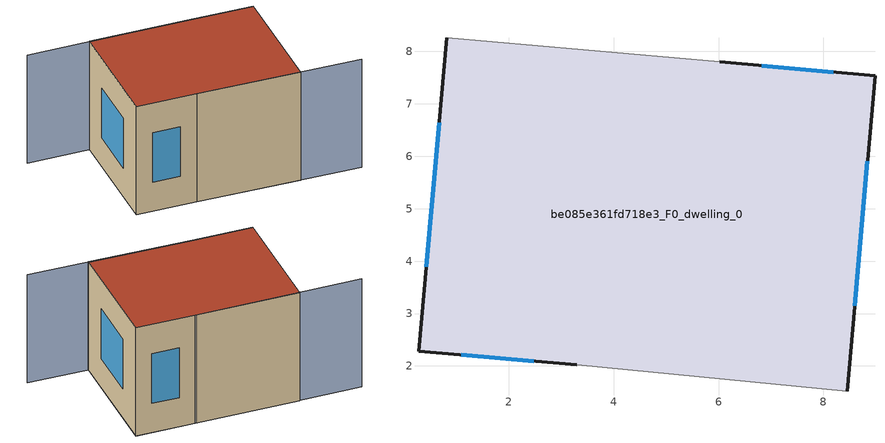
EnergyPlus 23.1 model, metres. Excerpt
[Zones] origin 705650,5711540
be085e361fd718e3_F0_dwelling_0
 floor ground (EU_floor_Construction): 8.45,1.52 8.98,7.53 6.02,7.8 0.81,8.26 0.28,2.28 3.3,2.02 z0
 wall outside (EU_wall_Construction): 6.02,7.8 8.98,7.53 8.45,1.52 / 3.3,2.02 0.28,2.28 0.81,8.26 z0:6
 wall adiabatic (EU_wall_Construction): 0.81,8.26 6.02,7.8 / 8.45,1.52 3.3,2.02 z0:6
 window (EU_Window_Construction): 6.82,7.73 8.18,7.6 / 8.84,5.91 8.6,3.14 / 2.48,2.09 1.09,2.21 / 0.42,3.9 0.67,6.64 z1.62:4.38
 roof outside (EU_roof_Construction): 8.98,7.53 8.45,1.52 3.3,2.02 0.28,2.28 0.81,8.26 6.02,7.8 z6
shading: 3.29,2.02 11.48,1.23 / 6.02,7.8 -2.29,8.48 z0:6
[Building]
EU S2 Campaign: North Axis=0; Terrain=City; Solar Distribution=FullExterior
[Site:Location]
London: Latitude=51.5; Longitude=-0.5; Time Zone=0; Elevation=25
[SizingPeriod:WeatherFileDays]
AnnualSizingPeriod: Begin Month=1; Begin Day of Month=1; End Month=12; End Day of Month=31; Day of Week for Start Day=Monday; Use Weather File Daylight Saving Period=No; Use Weather File Rain and Snow Indicators=No
[MATERIAL]
EU_InternalMass_Material: Roughness=MediumRough; Thickness=0.1; Conductivity=1; Density=1800; Specific Heat=900; Thermal Absorptance=0.9; Solar Absorptance=0.7; Visible Absorptance=0.7
[MATERIAL:NOMASS] Roughness=MediumRough; Thermal Absorptance=0.9; Solar Absorptance=0.7; Visible Absorptance=0.7
Name | Thermal Resistance
EU_wall_NoMass | 0.727863
EU_roof_NoMass | 0.773354
EU_floor_NoMass | 1.79329
[WINDOWMATERIAL:SIMPLEGLAZINGSYSTEM]
EU_Window_SimpleGlazing: UFactor=2.58614; Solar Heat Gain Coefficient=0.76; Visible Transmittance=0.76
[CONSTRUCTION]
EU_wall_Construction: EU_wall_NoMass
EU_roof_Construction: EU_roof_NoMass
EU_floor_Construction: EU_floor_NoMass
EU_InternalMass_Construction: EU_InternalMass_Material
EU_Window_Construction: EU_Window_SimpleGlazing
[ZONE]
be085e361fd718e3_F0_dwelling_0: Type=1; Multiplier=1; Ceiling Height=autocalculate; Volume=295.992; Floor Area=autocalculate; Part of Total Floor Area=Yes
[INTERNALMASS]
be085e361fd718e3_F0_dwelling_0_EU_InternalMass: Construction=EU_InternalMass_Construction; Zone or ZoneList=be085e361fd718e3_F0_dwelling_0; Surface Area=49.3324
[OTHEREQUIPMENT]
EU_Step8_InternalGain_be085e361fd718e3_F0_dwelling_0_f000: Fuel Type=Electricity; Zone or ZoneList or Space or SpaceList=be085e361fd718e3_F0_dwelling_0; Schedule=EU_Step8_GainSchedule_be085e361fd718e3_F0_dwelling_0_f000; Design Level Calculation Method=Watts/Area; Power per Zone Floor Area=1; Fraction Latent=0; Fraction Radiant=0; Fraction Lost=0; Carbon Dioxide Generation Rate=0; EndUse Subcategory=EU_Step8_InternalGains
[ZONEVENTILATION:DESIGNFLOWRATE]
EU_ConstantAir_be085e361fd718e3_F0_dwelling_0: Zone or ZoneList or Space or SpaceList=be085e361fd718e3_F0_dwelling_0; Schedule=EU_AlwaysOn; Design Flow Rate Calculation Method=AirChanges/Hour; Air Changes per Hour=0.484901; Ventilation Type=Natural; Fan Pressure Rise=0; Fan Total Efficiency=1; Constant Term Coefficient=1; Temperature Term Coefficient=0; Velocity Term Coefficient=0; Velocity Squared Term Coefficient=0; Minimum Indoor Temperature=-100; Maximum Indoor Temperature=100; Delta Temperature=-100; Minimum Outdoor Temperature=-100; Maximum Outdoor Temperature=100; Maximum Wind Speed=40
[HVACTEMPLATE:THERMOSTAT]
EU_HeatOnly_be085e361fd718e3_F0_dwelling_0: Constant Heating Setpoint=20; Constant Cooling Setpoint=50
[HVACTEMPLATE:ZONE:IDEALLOADSAIRSYSTEM]
be085e361fd718e3_F0_dwelling_0: Template Thermostat=EU_HeatOnly_be085e361fd718e3_F0_dwelling_0; System Availability Schedule=EU_AlwaysOn; Maximum Heating Supply Air Temperature=50; Minimum Cooling Supply Air Temperature=13; Maximum Heating Supply Air Humidity Ratio=0.0156; Minimum Cooling Supply Air Humidity Ratio=0.0077; Heating Limit=NoLimit; Cooling Limit=NoLimit; Heating Availability Schedule=EU_AlwaysOn; Cooling Availability Schedule=EU_CoolingOff; Dehumidification Control Type=ConstantSensibleHeatRatio; Cooling Sensible Heat Ratio=0.7; Dehumidification Setpoint=60; Humidification Control Type=None; Humidification Setpoint=30; Outdoor Air Method=None; Outdoor Air Flow Rate per Person=0.00944; Outdoor Air Flow Rate per Zone Floor Area=0; Outdoor Air Flow Rate per Zone=0; Demand Controlled Ventilation Type=None; Outdoor Air Economizer Type=NoEconomizer; Heat Recovery Type=None; Sensible Heat Recovery Effectiveness=0.7; Latent Heat Recovery Effectiveness=0.65
[SIZING:ZONE]
be085e361fd718e3_F0_dwelling_0: Zone Cooling Design Supply Air Temperature Input Method=SupplyAirTemperature; Zone Cooling Design Supply Air Temperature=13; Zone Heating Design Supply Air Temperature Input Method=SupplyAirTemperature; Zone Heating Design Supply Air Temperature=50; Zone Cooling Design Supply Air Humidity Ratio=0.008; Zone Heating Design Supply Air Humidity Ratio=0.008; Cooling Design Air Flow Method=DesignDay; Cooling Design Air Flow Rate=0; Cooling Minimum Air Flow per Zone Floor Area=0.000762; Cooling Minimum Air Flow=0; Cooling Minimum Air Flow Fraction=0.2; Heating Design Air Flow Method=DesignDay; Heating Design Air Flow Rate=0; Heating Maximum Air Flow per Zone Floor Area=0.002032; Heating Maximum Air Flow=0.141576; Heating Maximum Air Flow Fraction=0.3; Account for Dedicated Outdoor Air System=No; Dedicated Outdoor Air System Control Strategy=NeutralSupplyAir; Dedicated Outdoor Air Low Setpoint Temperature for Design=autosize; Dedicated Outdoor Air High Setpoint Temperature for Design=autosize; Zone Load Sizing Method=Sensible Load Only No Latent Load; Zone Latent Cooling Design Supply Air Humidity Ratio Input Method=HumidityRatioDifference; Zone Cooling Design Supply Air Humidity Ratio Difference=0.005; Zone Latent Heating Design Supply Air Humidity Ratio Input Method=HumidityRatioDifference; Zone Humidification Design Supply Air Humidity Ratio Difference=0.005
[SCHEDULE:CONSTANT]
Name | Hourly Value
EU_AlwaysOn | 1
EU_CoolingOff | 0
[SCHEDULE:FILE]
EU_Step8_GainSchedule_be085e361fd718e3_F0_dwelling_0_f000: File=../../schedules/be085e361fd718e3/be085e361fd718e3_F0_dwelling_0_f000_gain.csv; Column Number=1; Rows to Skip at Top=0; Number of Hours of Data=8760; Column Separator=Comma; Interpolate to Timestep=No; Minutes per Item=60; Adjust Schedule for Daylight Savings=Yes
